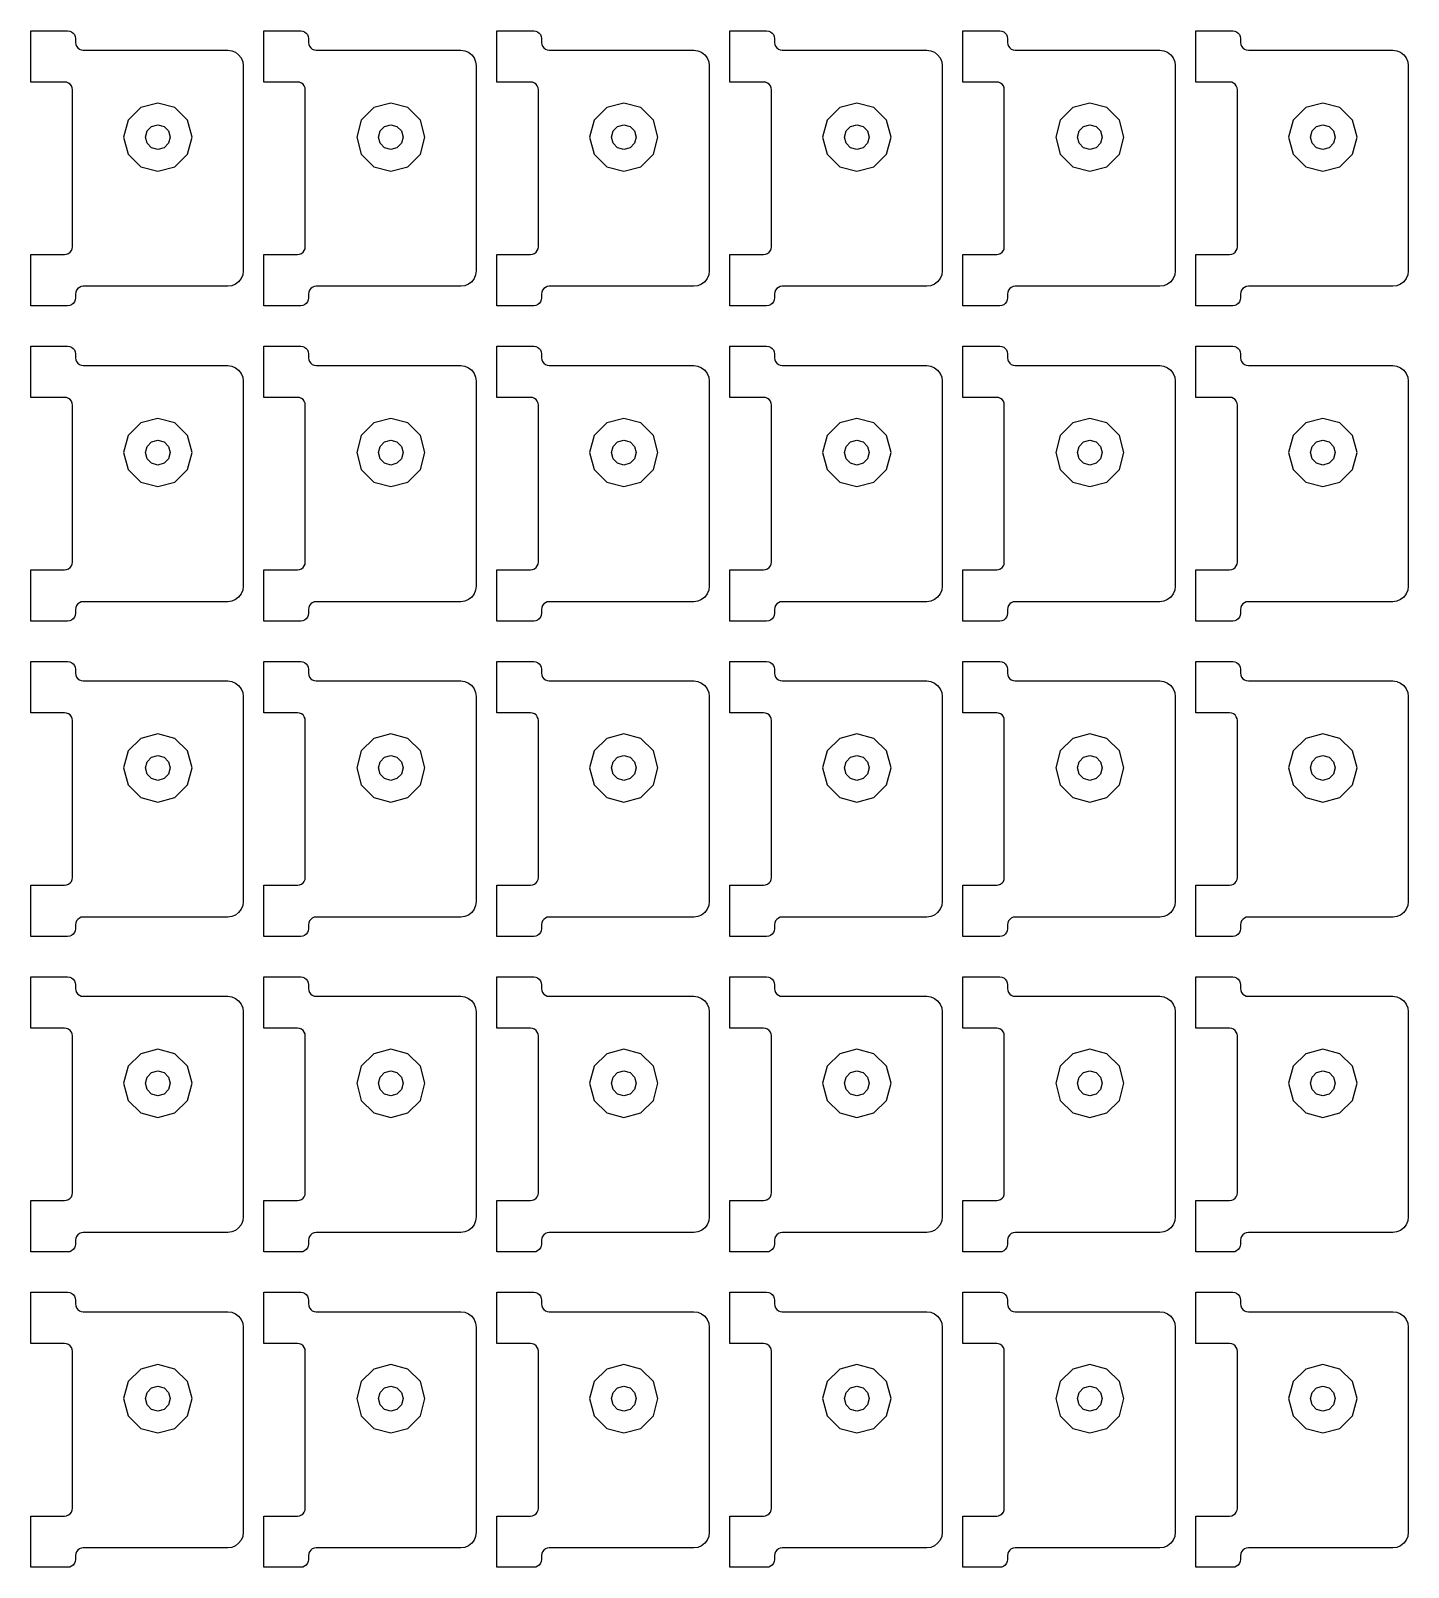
# Model space of a CAD drawing. Extents: x 11 to 212, y 11 to 212.
# Drawn here: x 157 to 167.44, y 73.14 to 84.78 of the extents above; entities that cross this region are included whole.
import ezdxf

# ---------------------------------------------------------------- set-up
doc = ezdxf.new("R2010")
doc.units = 0
doc.layers.add('G', color=7, linetype='continuous')

msp = doc.modelspace()

# ---------------------------------------------------------------- linework, layer by layer
at = {"layer": 'G'}
for points in [[(157.259, 83.082), (157.274, 83.084), (157.288, 83.09), (157.3, 83.1), (157.31, 83.112), (157.316, 83.126), (157.318, 83.141), (157.318, 84.329), (157.316, 84.345), (157.31, 84.359), (157.3, 84.371), (157.288, 84.38), (157.274, 84.386), (157.259, 84.388), (157.002, 84.388), (157.002, 84.776), (157.282, 84.776), (157.298, 84.774), (157.312, 84.769), (157.324, 84.759), (157.333, 84.747), (157.339, 84.733), (157.341, 84.718), (157.341, 84.688), (157.343, 84.673), (157.349, 84.659), (157.358, 84.647), (157.371, 84.637), (157.385, 84.631), (157.4, 84.629), (158.494, 84.629), (158.525, 84.625), (158.553, 84.614), (158.577, 84.595), (158.596, 84.571), (158.608, 84.542), (158.612, 84.512), (158.612, 82.959), (158.608, 82.928), (158.596, 82.9), (158.577, 82.876), (158.553, 82.857), (158.525, 82.845), (158.494, 82.841), (157.4, 82.841), (157.385, 82.839), (157.371, 82.833), (157.358, 82.824), (157.349, 82.812), (157.343, 82.798), (157.341, 82.782), (157.341, 82.753), (157.339, 82.738), (157.333, 82.724), (157.324, 82.711), (157.312, 82.702), (157.298, 82.696), (157.282, 82.694), (157.002, 82.694), (157.002, 83.082)], [(159.024, 83.082), (159.039, 83.084), (159.053, 83.09), (159.065, 83.1), (159.074, 83.112), (159.08, 83.126), (159.082, 83.141), (159.082, 84.329), (159.08, 84.345), (159.074, 84.359), (159.065, 84.371), (159.053, 84.38), (159.039, 84.386), (159.024, 84.388), (158.767, 84.388), (158.767, 84.776), (159.047, 84.776), (159.062, 84.774), (159.076, 84.769), (159.089, 84.759), (159.098, 84.747), (159.104, 84.733), (159.106, 84.718), (159.106, 84.688), (159.108, 84.673), (159.114, 84.659), (159.123, 84.647), (159.135, 84.637), (159.149, 84.631), (159.165, 84.629), (160.259, 84.629), (160.289, 84.625), (160.318, 84.614), (160.342, 84.595), (160.361, 84.571), (160.372, 84.542), (160.376, 84.512), (160.376, 82.959), (160.372, 82.928), (160.361, 82.9), (160.342, 82.876), (160.318, 82.857), (160.289, 82.845), (160.259, 82.841), (159.165, 82.841), (159.149, 82.839), (159.135, 82.833), (159.123, 82.824), (159.114, 82.812), (159.108, 82.798), (159.106, 82.782), (159.106, 82.753), (159.104, 82.738), (159.098, 82.724), (159.089, 82.711), (159.076, 82.702), (159.062, 82.696), (159.047, 82.694), (158.767, 82.694), (158.767, 83.082)], [(160.788, 83.082), (160.803, 83.084), (160.818, 83.09), (160.83, 83.1), (160.839, 83.112), (160.845, 83.126), (160.847, 83.141), (160.847, 84.329), (160.845, 84.345), (160.839, 84.359), (160.83, 84.371), (160.818, 84.38), (160.803, 84.386), (160.788, 84.388), (160.532, 84.388), (160.532, 84.776), (160.812, 84.776), (160.827, 84.774), (160.841, 84.769), (160.853, 84.759), (160.863, 84.747), (160.869, 84.733), (160.871, 84.718), (160.871, 84.688), (160.873, 84.673), (160.878, 84.659), (160.888, 84.647), (160.9, 84.637), (160.914, 84.631), (160.929, 84.629), (162.024, 84.629), (162.054, 84.625), (162.082, 84.614), (162.107, 84.595), (162.125, 84.571), (162.137, 84.542), (162.141, 84.512), (162.141, 82.959), (162.137, 82.928), (162.125, 82.9), (162.107, 82.876), (162.082, 82.857), (162.054, 82.845), (162.024, 82.841), (160.929, 82.841), (160.914, 82.839), (160.9, 82.833), (160.888, 82.824), (160.878, 82.812), (160.873, 82.798), (160.871, 82.782), (160.871, 82.753), (160.869, 82.738), (160.863, 82.724), (160.853, 82.711), (160.841, 82.702), (160.827, 82.696), (160.812, 82.694), (160.532, 82.694), (160.532, 83.082)], [(162.553, 83.082), (162.568, 83.084), (162.582, 83.09), (162.595, 83.1), (162.604, 83.112), (162.61, 83.126), (162.612, 83.141), (162.612, 84.329), (162.61, 84.345), (162.604, 84.359), (162.595, 84.371), (162.582, 84.38), (162.568, 84.386), (162.553, 84.388), (162.296, 84.388), (162.296, 84.776), (162.576, 84.776), (162.592, 84.774), (162.606, 84.769), (162.618, 84.759), (162.627, 84.747), (162.633, 84.733), (162.635, 84.718), (162.635, 84.688), (162.637, 84.673), (162.643, 84.659), (162.653, 84.647), (162.665, 84.637), (162.679, 84.631), (162.694, 84.629), (163.788, 84.629), (163.819, 84.625), (163.847, 84.614), (163.871, 84.595), (163.89, 84.571), (163.902, 84.542), (163.906, 84.512), (163.906, 82.959), (163.902, 82.928), (163.89, 82.9), (163.871, 82.876), (163.847, 82.857), (163.819, 82.845), (163.788, 82.841), (162.694, 82.841), (162.679, 82.839), (162.665, 82.833), (162.653, 82.824), (162.643, 82.812), (162.637, 82.798), (162.635, 82.782), (162.635, 82.753), (162.633, 82.738), (162.627, 82.724), (162.618, 82.711), (162.606, 82.702), (162.592, 82.696), (162.576, 82.694), (162.296, 82.694), (162.296, 83.082)], [(164.318, 83.082), (164.333, 83.084), (164.347, 83.09), (164.359, 83.1), (164.369, 83.112), (164.374, 83.126), (164.376, 83.141), (164.376, 84.329), (164.374, 84.345), (164.369, 84.359), (164.359, 84.371), (164.347, 84.38), (164.333, 84.386), (164.318, 84.388), (164.061, 84.388), (164.061, 84.776), (164.341, 84.776), (164.356, 84.774), (164.371, 84.769), (164.383, 84.759), (164.392, 84.747), (164.398, 84.733), (164.4, 84.718), (164.4, 84.688), (164.402, 84.673), (164.408, 84.659), (164.417, 84.647), (164.429, 84.637), (164.444, 84.631), (164.459, 84.629), (165.553, 84.629), (165.583, 84.625), (165.612, 84.614), (165.636, 84.595), (165.655, 84.571), (165.667, 84.542), (165.671, 84.512), (165.671, 82.959), (165.667, 82.928), (165.655, 82.9), (165.636, 82.876), (165.612, 82.857), (165.583, 82.845), (165.553, 82.841), (164.459, 82.841), (164.444, 82.839), (164.429, 82.833), (164.417, 82.824), (164.408, 82.812), (164.402, 82.798), (164.4, 82.782), (164.4, 82.753), (164.398, 82.738), (164.392, 82.724), (164.383, 82.711), (164.371, 82.702), (164.356, 82.696), (164.341, 82.694), (164.061, 82.694), (164.061, 83.082)], [(166.082, 83.082), (166.098, 83.084), (166.112, 83.09), (166.124, 83.1), (166.133, 83.112), (166.139, 83.126), (166.141, 83.141), (166.141, 84.329), (166.139, 84.345), (166.133, 84.359), (166.124, 84.371), (166.112, 84.38), (166.098, 84.386), (166.082, 84.388), (165.826, 84.388), (165.826, 84.776), (166.106, 84.776), (166.121, 84.774), (166.135, 84.769), (166.147, 84.759), (166.157, 84.747), (166.163, 84.733), (166.165, 84.718), (166.165, 84.688), (166.167, 84.673), (166.173, 84.659), (166.182, 84.647), (166.194, 84.637), (166.208, 84.631), (166.224, 84.629), (167.318, 84.629), (167.348, 84.625), (167.376, 84.614), (167.401, 84.595), (167.42, 84.571), (167.431, 84.542), (167.435, 84.512), (167.435, 82.959), (167.431, 82.928), (167.42, 82.9), (167.401, 82.876), (167.376, 82.857), (167.348, 82.845), (167.318, 82.841), (166.224, 82.841), (166.208, 82.839), (166.194, 82.833), (166.182, 82.824), (166.173, 82.812), (166.167, 82.798), (166.165, 82.782), (166.165, 82.753), (166.163, 82.738), (166.157, 82.724), (166.147, 82.711), (166.135, 82.702), (166.121, 82.696), (166.106, 82.694), (165.826, 82.694), (165.826, 83.082)], [(158.189, 83.841), (158.224, 83.971), (158.189, 84.1), (158.094, 84.195), (157.965, 84.229), (157.835, 84.195), (157.741, 84.1), (157.706, 83.971), (157.741, 83.841), (157.835, 83.746), (157.965, 83.712), (158.094, 83.746)], [(159.954, 83.841), (159.988, 83.971), (159.954, 84.1), (159.859, 84.195), (159.729, 84.229), (159.6, 84.195), (159.505, 84.1), (159.471, 83.971), (159.505, 83.841), (159.6, 83.746), (159.729, 83.712), (159.859, 83.746)], [(161.718, 83.841), (161.753, 83.971), (161.718, 84.1), (161.624, 84.195), (161.494, 84.229), (161.365, 84.195), (161.27, 84.1), (161.235, 83.971), (161.27, 83.841), (161.365, 83.746), (161.494, 83.712), (161.624, 83.746)], [(163.483, 83.841), (163.518, 83.971), (163.483, 84.1), (163.388, 84.195), (163.259, 84.229), (163.129, 84.195), (163.035, 84.1), (163, 83.971), (163.035, 83.841), (163.129, 83.746), (163.259, 83.712), (163.388, 83.746)], [(165.248, 83.841), (165.282, 83.971), (165.248, 84.1), (165.153, 84.195), (165.024, 84.229), (164.894, 84.195), (164.799, 84.1), (164.765, 83.971), (164.799, 83.841), (164.894, 83.746), (165.024, 83.712), (165.153, 83.746)], [(167.012, 83.841), (167.047, 83.971), (167.012, 84.1), (166.918, 84.195), (166.788, 84.229), (166.659, 84.195), (166.564, 84.1), (166.529, 83.971), (166.564, 83.841), (166.659, 83.746), (166.788, 83.712), (166.918, 83.746)], [(158.059, 83.971), (158.046, 83.924), (158.012, 83.889), (157.965, 83.876), (157.918, 83.889), (157.883, 83.924), (157.871, 83.971), (157.883, 84.018), (157.918, 84.052), (157.965, 84.065), (158.012, 84.052), (158.046, 84.018)], [(159.824, 83.971), (159.811, 83.924), (159.776, 83.889), (159.729, 83.876), (159.682, 83.889), (159.648, 83.924), (159.635, 83.971), (159.648, 84.018), (159.682, 84.052), (159.729, 84.065), (159.776, 84.052), (159.811, 84.018)], [(161.588, 83.971), (161.576, 83.924), (161.541, 83.889), (161.494, 83.876), (161.447, 83.889), (161.413, 83.924), (161.4, 83.971), (161.413, 84.018), (161.447, 84.052), (161.494, 84.065), (161.541, 84.052), (161.576, 84.018)], [(163.353, 83.971), (163.34, 83.924), (163.306, 83.889), (163.259, 83.876), (163.212, 83.889), (163.177, 83.924), (163.165, 83.971), (163.177, 84.018), (163.212, 84.052), (163.259, 84.065), (163.306, 84.052), (163.34, 84.018)], [(165.118, 83.971), (165.105, 83.924), (165.071, 83.889), (165.024, 83.876), (164.976, 83.889), (164.942, 83.924), (164.929, 83.971), (164.942, 84.018), (164.976, 84.052), (165.024, 84.065), (165.071, 84.052), (165.105, 84.018)], [(166.882, 83.971), (166.87, 83.924), (166.835, 83.889), (166.788, 83.876), (166.741, 83.889), (166.707, 83.924), (166.694, 83.971), (166.707, 84.018), (166.741, 84.052), (166.788, 84.065), (166.835, 84.052), (166.87, 84.018)], [(157.259, 80.694), (157.274, 80.696), (157.288, 80.702), (157.3, 80.711), (157.31, 80.724), (157.316, 80.738), (157.318, 80.753), (157.318, 81.941), (157.316, 81.956), (157.31, 81.971), (157.3, 81.983), (157.288, 81.992), (157.274, 81.998), (157.259, 82), (157.002, 82), (157.002, 82.388), (157.282, 82.388), (157.298, 82.386), (157.312, 82.38), (157.324, 82.371), (157.333, 82.359), (157.339, 82.345), (157.341, 82.329), (157.341, 82.3), (157.343, 82.285), (157.349, 82.271), (157.358, 82.258), (157.371, 82.249), (157.385, 82.243), (157.4, 82.241), (158.494, 82.241), (158.525, 82.237), (158.553, 82.225), (158.577, 82.207), (158.596, 82.182), (158.608, 82.154), (158.612, 82.124), (158.612, 80.571), (158.608, 80.54), (158.596, 80.512), (158.577, 80.487), (158.553, 80.469), (158.525, 80.457), (158.494, 80.453), (157.4, 80.453), (157.385, 80.451), (157.371, 80.445), (157.358, 80.436), (157.349, 80.424), (157.343, 80.409), (157.341, 80.394), (157.341, 80.365), (157.339, 80.349), (157.333, 80.335), (157.324, 80.323), (157.312, 80.314), (157.298, 80.308), (157.282, 80.306), (157.002, 80.306), (157.002, 80.694)], [(159.024, 80.694), (159.039, 80.696), (159.053, 80.702), (159.065, 80.711), (159.074, 80.724), (159.08, 80.738), (159.082, 80.753), (159.082, 81.941), (159.08, 81.956), (159.074, 81.971), (159.065, 81.983), (159.053, 81.992), (159.039, 81.998), (159.024, 82), (158.767, 82), (158.767, 82.388), (159.047, 82.388), (159.062, 82.386), (159.076, 82.38), (159.089, 82.371), (159.098, 82.359), (159.104, 82.345), (159.106, 82.329), (159.106, 82.3), (159.108, 82.285), (159.114, 82.271), (159.123, 82.258), (159.135, 82.249), (159.149, 82.243), (159.165, 82.241), (160.259, 82.241), (160.289, 82.237), (160.318, 82.225), (160.342, 82.207), (160.361, 82.182), (160.372, 82.154), (160.376, 82.124), (160.376, 80.571), (160.372, 80.54), (160.361, 80.512), (160.342, 80.487), (160.318, 80.469), (160.289, 80.457), (160.259, 80.453), (159.165, 80.453), (159.149, 80.451), (159.135, 80.445), (159.123, 80.436), (159.114, 80.424), (159.108, 80.409), (159.106, 80.394), (159.106, 80.365), (159.104, 80.349), (159.098, 80.335), (159.089, 80.323), (159.076, 80.314), (159.062, 80.308), (159.047, 80.306), (158.767, 80.306), (158.767, 80.694)], [(160.788, 80.694), (160.803, 80.696), (160.818, 80.702), (160.83, 80.711), (160.839, 80.724), (160.845, 80.738), (160.847, 80.753), (160.847, 81.941), (160.845, 81.956), (160.839, 81.971), (160.83, 81.983), (160.818, 81.992), (160.803, 81.998), (160.788, 82), (160.532, 82), (160.532, 82.388), (160.812, 82.388), (160.827, 82.386), (160.841, 82.38), (160.853, 82.371), (160.863, 82.359), (160.869, 82.345), (160.871, 82.329), (160.871, 82.3), (160.873, 82.285), (160.878, 82.271), (160.888, 82.258), (160.9, 82.249), (160.914, 82.243), (160.929, 82.241), (162.024, 82.241), (162.054, 82.237), (162.082, 82.225), (162.107, 82.207), (162.125, 82.182), (162.137, 82.154), (162.141, 82.124), (162.141, 80.571), (162.137, 80.54), (162.125, 80.512), (162.107, 80.487), (162.082, 80.469), (162.054, 80.457), (162.024, 80.453), (160.929, 80.453), (160.914, 80.451), (160.9, 80.445), (160.888, 80.436), (160.878, 80.424), (160.873, 80.409), (160.871, 80.394), (160.871, 80.365), (160.869, 80.349), (160.863, 80.335), (160.853, 80.323), (160.841, 80.314), (160.827, 80.308), (160.812, 80.306), (160.532, 80.306), (160.532, 80.694)], [(162.553, 80.694), (162.568, 80.696), (162.582, 80.702), (162.595, 80.711), (162.604, 80.724), (162.61, 80.738), (162.612, 80.753), (162.612, 81.941), (162.61, 81.956), (162.604, 81.971), (162.595, 81.983), (162.582, 81.992), (162.568, 81.998), (162.553, 82), (162.296, 82), (162.296, 82.388), (162.576, 82.388), (162.592, 82.386), (162.606, 82.38), (162.618, 82.371), (162.627, 82.359), (162.633, 82.345), (162.635, 82.329), (162.635, 82.3), (162.637, 82.285), (162.643, 82.271), (162.653, 82.258), (162.665, 82.249), (162.679, 82.243), (162.694, 82.241), (163.788, 82.241), (163.819, 82.237), (163.847, 82.225), (163.871, 82.207), (163.89, 82.182), (163.902, 82.154), (163.906, 82.124), (163.906, 80.571), (163.902, 80.54), (163.89, 80.512), (163.871, 80.487), (163.847, 80.469), (163.819, 80.457), (163.788, 80.453), (162.694, 80.453), (162.679, 80.451), (162.665, 80.445), (162.653, 80.436), (162.643, 80.424), (162.637, 80.409), (162.635, 80.394), (162.635, 80.365), (162.633, 80.349), (162.627, 80.335), (162.618, 80.323), (162.606, 80.314), (162.592, 80.308), (162.576, 80.306), (162.296, 80.306), (162.296, 80.694)], [(164.318, 80.694), (164.333, 80.696), (164.347, 80.702), (164.359, 80.711), (164.369, 80.724), (164.374, 80.738), (164.376, 80.753), (164.376, 81.941), (164.374, 81.956), (164.369, 81.971), (164.359, 81.983), (164.347, 81.992), (164.333, 81.998), (164.318, 82), (164.061, 82), (164.061, 82.388), (164.341, 82.388), (164.356, 82.386), (164.371, 82.38), (164.383, 82.371), (164.392, 82.359), (164.398, 82.345), (164.4, 82.329), (164.4, 82.3), (164.402, 82.285), (164.408, 82.271), (164.417, 82.258), (164.429, 82.249), (164.444, 82.243), (164.459, 82.241), (165.553, 82.241), (165.583, 82.237), (165.612, 82.225), (165.636, 82.207), (165.655, 82.182), (165.667, 82.154), (165.671, 82.124), (165.671, 80.571), (165.667, 80.54), (165.655, 80.512), (165.636, 80.487), (165.612, 80.469), (165.583, 80.457), (165.553, 80.453), (164.459, 80.453), (164.444, 80.451), (164.429, 80.445), (164.417, 80.436), (164.408, 80.424), (164.402, 80.409), (164.4, 80.394), (164.4, 80.365), (164.398, 80.349), (164.392, 80.335), (164.383, 80.323), (164.371, 80.314), (164.356, 80.308), (164.341, 80.306), (164.061, 80.306), (164.061, 80.694)], [(166.082, 80.694), (166.098, 80.696), (166.112, 80.702), (166.124, 80.711), (166.133, 80.724), (166.139, 80.738), (166.141, 80.753), (166.141, 81.941), (166.139, 81.956), (166.133, 81.971), (166.124, 81.983), (166.112, 81.992), (166.098, 81.998), (166.082, 82), (165.826, 82), (165.826, 82.388), (166.106, 82.388), (166.121, 82.386), (166.135, 82.38), (166.147, 82.371), (166.157, 82.359), (166.163, 82.345), (166.165, 82.329), (166.165, 82.3), (166.167, 82.285), (166.173, 82.271), (166.182, 82.258), (166.194, 82.249), (166.208, 82.243), (166.224, 82.241), (167.318, 82.241), (167.348, 82.237), (167.376, 82.225), (167.401, 82.207), (167.42, 82.182), (167.431, 82.154), (167.435, 82.124), (167.435, 80.571), (167.431, 80.54), (167.42, 80.512), (167.401, 80.487), (167.376, 80.469), (167.348, 80.457), (167.318, 80.453), (166.224, 80.453), (166.208, 80.451), (166.194, 80.445), (166.182, 80.436), (166.173, 80.424), (166.167, 80.409), (166.165, 80.394), (166.165, 80.365), (166.163, 80.349), (166.157, 80.335), (166.147, 80.323), (166.135, 80.314), (166.121, 80.308), (166.106, 80.306), (165.826, 80.306), (165.826, 80.694)], [(158.189, 81.453), (158.224, 81.582), (158.189, 81.712), (158.094, 81.807), (157.965, 81.841), (157.835, 81.807), (157.741, 81.712), (157.706, 81.582), (157.741, 81.453), (157.835, 81.358), (157.965, 81.324), (158.094, 81.358)], [(159.954, 81.453), (159.988, 81.582), (159.954, 81.712), (159.859, 81.807), (159.729, 81.841), (159.6, 81.807), (159.505, 81.712), (159.471, 81.582), (159.505, 81.453), (159.6, 81.358), (159.729, 81.324), (159.859, 81.358)], [(161.718, 81.453), (161.753, 81.582), (161.718, 81.712), (161.624, 81.807), (161.494, 81.841), (161.365, 81.807), (161.27, 81.712), (161.235, 81.582), (161.27, 81.453), (161.365, 81.358), (161.494, 81.324), (161.624, 81.358)], [(163.483, 81.453), (163.518, 81.582), (163.483, 81.712), (163.388, 81.807), (163.259, 81.841), (163.129, 81.807), (163.035, 81.712), (163, 81.582), (163.035, 81.453), (163.129, 81.358), (163.259, 81.324), (163.388, 81.358)], [(165.248, 81.453), (165.282, 81.582), (165.248, 81.712), (165.153, 81.807), (165.024, 81.841), (164.894, 81.807), (164.799, 81.712), (164.765, 81.582), (164.799, 81.453), (164.894, 81.358), (165.024, 81.324), (165.153, 81.358)], [(167.012, 81.453), (167.047, 81.582), (167.012, 81.712), (166.918, 81.807), (166.788, 81.841), (166.659, 81.807), (166.564, 81.712), (166.529, 81.582), (166.564, 81.453), (166.659, 81.358), (166.788, 81.324), (166.918, 81.358)], [(158.059, 81.582), (158.046, 81.535), (158.012, 81.501), (157.965, 81.488), (157.918, 81.501), (157.883, 81.535), (157.871, 81.582), (157.883, 81.629), (157.918, 81.664), (157.965, 81.676), (158.012, 81.664), (158.046, 81.629)], [(159.824, 81.582), (159.811, 81.535), (159.776, 81.501), (159.729, 81.488), (159.682, 81.501), (159.648, 81.535), (159.635, 81.582), (159.648, 81.629), (159.682, 81.664), (159.729, 81.676), (159.776, 81.664), (159.811, 81.629)], [(161.588, 81.582), (161.576, 81.535), (161.541, 81.501), (161.494, 81.488), (161.447, 81.501), (161.413, 81.535), (161.4, 81.582), (161.413, 81.629), (161.447, 81.664), (161.494, 81.676), (161.541, 81.664), (161.576, 81.629)], [(163.353, 81.582), (163.34, 81.535), (163.306, 81.501), (163.259, 81.488), (163.212, 81.501), (163.177, 81.535), (163.165, 81.582), (163.177, 81.629), (163.212, 81.664), (163.259, 81.676), (163.306, 81.664), (163.34, 81.629)], [(165.118, 81.582), (165.105, 81.535), (165.071, 81.501), (165.024, 81.488), (164.976, 81.501), (164.942, 81.535), (164.929, 81.582), (164.942, 81.629), (164.976, 81.664), (165.024, 81.676), (165.071, 81.664), (165.105, 81.629)], [(166.882, 81.582), (166.87, 81.535), (166.835, 81.501), (166.788, 81.488), (166.741, 81.501), (166.707, 81.535), (166.694, 81.582), (166.707, 81.629), (166.741, 81.664), (166.788, 81.676), (166.835, 81.664), (166.87, 81.629)], [(157.259, 78.306), (157.274, 78.308), (157.288, 78.314), (157.3, 78.323), (157.31, 78.335), (157.316, 78.349), (157.318, 78.365), (157.318, 79.553), (157.316, 79.568), (157.31, 79.582), (157.3, 79.595), (157.288, 79.604), (157.274, 79.61), (157.259, 79.612), (157.002, 79.612), (157.002, 80), (157.282, 80), (157.298, 79.998), (157.312, 79.992), (157.324, 79.983), (157.333, 79.971), (157.339, 79.956), (157.341, 79.941), (157.341, 79.912), (157.343, 79.897), (157.349, 79.882), (157.358, 79.87), (157.371, 79.861), (157.385, 79.855), (157.4, 79.853), (158.494, 79.853), (158.525, 79.849), (158.553, 79.837), (158.577, 79.818), (158.596, 79.794), (158.608, 79.766), (158.612, 79.735), (158.612, 78.182), (158.608, 78.152), (158.596, 78.124), (158.577, 78.099), (158.553, 78.08), (158.525, 78.069), (158.494, 78.065), (157.4, 78.065), (157.385, 78.063), (157.371, 78.057), (157.358, 78.047), (157.349, 78.035), (157.343, 78.021), (157.341, 78.006), (157.341, 77.976), (157.339, 77.961), (157.333, 77.947), (157.324, 77.935), (157.312, 77.926), (157.298, 77.92), (157.282, 77.918), (157.002, 77.918), (157.002, 78.306)], [(159.024, 78.306), (159.039, 78.308), (159.053, 78.314), (159.065, 78.323), (159.074, 78.335), (159.08, 78.349), (159.082, 78.365), (159.082, 79.553), (159.08, 79.568), (159.074, 79.582), (159.065, 79.595), (159.053, 79.604), (159.039, 79.61), (159.024, 79.612), (158.767, 79.612), (158.767, 80), (159.047, 80), (159.062, 79.998), (159.076, 79.992), (159.089, 79.983), (159.098, 79.971), (159.104, 79.956), (159.106, 79.941), (159.106, 79.912), (159.108, 79.897), (159.114, 79.882), (159.123, 79.87), (159.135, 79.861), (159.149, 79.855), (159.165, 79.853), (160.259, 79.853), (160.289, 79.849), (160.318, 79.837), (160.342, 79.818), (160.361, 79.794), (160.372, 79.766), (160.376, 79.735), (160.376, 78.182), (160.372, 78.152), (160.361, 78.124), (160.342, 78.099), (160.318, 78.08), (160.289, 78.069), (160.259, 78.065), (159.165, 78.065), (159.149, 78.063), (159.135, 78.057), (159.123, 78.047), (159.114, 78.035), (159.108, 78.021), (159.106, 78.006), (159.106, 77.976), (159.104, 77.961), (159.098, 77.947), (159.089, 77.935), (159.076, 77.926), (159.062, 77.92), (159.047, 77.918), (158.767, 77.918), (158.767, 78.306)], [(160.788, 78.306), (160.803, 78.308), (160.818, 78.314), (160.83, 78.323), (160.839, 78.335), (160.845, 78.349), (160.847, 78.365), (160.847, 79.553), (160.845, 79.568), (160.839, 79.582), (160.83, 79.595), (160.818, 79.604), (160.803, 79.61), (160.788, 79.612), (160.532, 79.612), (160.532, 80), (160.812, 80), (160.827, 79.998), (160.841, 79.992), (160.853, 79.983), (160.863, 79.971), (160.869, 79.956), (160.871, 79.941), (160.871, 79.912), (160.873, 79.897), (160.878, 79.882), (160.888, 79.87), (160.9, 79.861), (160.914, 79.855), (160.929, 79.853), (162.024, 79.853), (162.054, 79.849), (162.082, 79.837), (162.107, 79.818), (162.125, 79.794), (162.137, 79.766), (162.141, 79.735), (162.141, 78.182), (162.137, 78.152), (162.125, 78.124), (162.107, 78.099), (162.082, 78.08), (162.054, 78.069), (162.024, 78.065), (160.929, 78.065), (160.914, 78.063), (160.9, 78.057), (160.888, 78.047), (160.878, 78.035), (160.873, 78.021), (160.871, 78.006), (160.871, 77.976), (160.869, 77.961), (160.863, 77.947), (160.853, 77.935), (160.841, 77.926), (160.827, 77.92), (160.812, 77.918), (160.532, 77.918), (160.532, 78.306)], [(162.553, 78.306), (162.568, 78.308), (162.582, 78.314), (162.595, 78.323), (162.604, 78.335), (162.61, 78.349), (162.612, 78.365), (162.612, 79.553), (162.61, 79.568), (162.604, 79.582), (162.595, 79.595), (162.582, 79.604), (162.568, 79.61), (162.553, 79.612), (162.296, 79.612), (162.296, 80), (162.576, 80), (162.592, 79.998), (162.606, 79.992), (162.618, 79.983), (162.627, 79.971), (162.633, 79.956), (162.635, 79.941), (162.635, 79.912), (162.637, 79.897), (162.643, 79.882), (162.653, 79.87), (162.665, 79.861), (162.679, 79.855), (162.694, 79.853), (163.788, 79.853), (163.819, 79.849), (163.847, 79.837), (163.871, 79.818), (163.89, 79.794), (163.902, 79.766), (163.906, 79.735), (163.906, 78.182), (163.902, 78.152), (163.89, 78.124), (163.871, 78.099), (163.847, 78.08), (163.819, 78.069), (163.788, 78.065), (162.694, 78.065), (162.679, 78.063), (162.665, 78.057), (162.653, 78.047), (162.643, 78.035), (162.637, 78.021), (162.635, 78.006), (162.635, 77.976), (162.633, 77.961), (162.627, 77.947), (162.618, 77.935), (162.606, 77.926), (162.592, 77.92), (162.576, 77.918), (162.296, 77.918), (162.296, 78.306)], [(164.318, 78.306), (164.333, 78.308), (164.347, 78.314), (164.359, 78.323), (164.369, 78.335), (164.374, 78.349), (164.376, 78.365), (164.376, 79.553), (164.374, 79.568), (164.369, 79.582), (164.359, 79.595), (164.347, 79.604), (164.333, 79.61), (164.318, 79.612), (164.061, 79.612), (164.061, 80), (164.341, 80), (164.356, 79.998), (164.371, 79.992), (164.383, 79.983), (164.392, 79.971), (164.398, 79.956), (164.4, 79.941), (164.4, 79.912), (164.402, 79.897), (164.408, 79.882), (164.417, 79.87), (164.429, 79.861), (164.444, 79.855), (164.459, 79.853), (165.553, 79.853), (165.583, 79.849), (165.612, 79.837), (165.636, 79.818), (165.655, 79.794), (165.667, 79.766), (165.671, 79.735), (165.671, 78.182), (165.667, 78.152), (165.655, 78.124), (165.636, 78.099), (165.612, 78.08), (165.583, 78.069), (165.553, 78.065), (164.459, 78.065), (164.444, 78.063), (164.429, 78.057), (164.417, 78.047), (164.408, 78.035), (164.402, 78.021), (164.4, 78.006), (164.4, 77.976), (164.398, 77.961), (164.392, 77.947), (164.383, 77.935), (164.371, 77.926), (164.356, 77.92), (164.341, 77.918), (164.061, 77.918), (164.061, 78.306)], [(166.082, 78.306), (166.098, 78.308), (166.112, 78.314), (166.124, 78.323), (166.133, 78.335), (166.139, 78.349), (166.141, 78.365), (166.141, 79.553), (166.139, 79.568), (166.133, 79.582), (166.124, 79.595), (166.112, 79.604), (166.098, 79.61), (166.082, 79.612), (165.826, 79.612), (165.826, 80), (166.106, 80), (166.121, 79.998), (166.135, 79.992), (166.147, 79.983), (166.157, 79.971), (166.163, 79.956), (166.165, 79.941), (166.165, 79.912), (166.167, 79.897), (166.173, 79.882), (166.182, 79.87), (166.194, 79.861), (166.208, 79.855), (166.224, 79.853), (167.318, 79.853), (167.348, 79.849), (167.376, 79.837), (167.401, 79.818), (167.42, 79.794), (167.431, 79.766), (167.435, 79.735), (167.435, 78.182), (167.431, 78.152), (167.42, 78.124), (167.401, 78.099), (167.376, 78.08), (167.348, 78.069), (167.318, 78.065), (166.224, 78.065), (166.208, 78.063), (166.194, 78.057), (166.182, 78.047), (166.173, 78.035), (166.167, 78.021), (166.165, 78.006), (166.165, 77.976), (166.163, 77.961), (166.157, 77.947), (166.147, 77.935), (166.135, 77.926), (166.121, 77.92), (166.106, 77.918), (165.826, 77.918), (165.826, 78.306)], [(158.189, 79.065), (158.224, 79.194), (158.189, 79.324), (158.094, 79.418), (157.965, 79.453), (157.835, 79.418), (157.741, 79.324), (157.706, 79.194), (157.741, 79.065), (157.835, 78.97), (157.965, 78.935), (158.094, 78.97)], [(159.954, 79.065), (159.988, 79.194), (159.954, 79.324), (159.859, 79.418), (159.729, 79.453), (159.6, 79.418), (159.505, 79.324), (159.471, 79.194), (159.505, 79.065), (159.6, 78.97), (159.729, 78.935), (159.859, 78.97)], [(161.718, 79.065), (161.753, 79.194), (161.718, 79.324), (161.624, 79.418), (161.494, 79.453), (161.365, 79.418), (161.27, 79.324), (161.235, 79.194), (161.27, 79.065), (161.365, 78.97), (161.494, 78.935), (161.624, 78.97)], [(163.483, 79.065), (163.518, 79.194), (163.483, 79.324), (163.388, 79.418), (163.259, 79.453), (163.129, 79.418), (163.035, 79.324), (163, 79.194), (163.035, 79.065), (163.129, 78.97), (163.259, 78.935), (163.388, 78.97)], [(165.248, 79.065), (165.282, 79.194), (165.248, 79.324), (165.153, 79.418), (165.024, 79.453), (164.894, 79.418), (164.799, 79.324), (164.765, 79.194), (164.799, 79.065), (164.894, 78.97), (165.024, 78.935), (165.153, 78.97)], [(167.012, 79.065), (167.047, 79.194), (167.012, 79.324), (166.918, 79.418), (166.788, 79.453), (166.659, 79.418), (166.564, 79.324), (166.529, 79.194), (166.564, 79.065), (166.659, 78.97), (166.788, 78.935), (166.918, 78.97)], [(158.059, 79.194), (158.046, 79.147), (158.012, 79.113), (157.965, 79.1), (157.918, 79.113), (157.883, 79.147), (157.871, 79.194), (157.883, 79.241), (157.918, 79.276), (157.965, 79.288), (158.012, 79.276), (158.046, 79.241)], [(159.824, 79.194), (159.811, 79.147), (159.776, 79.113), (159.729, 79.1), (159.682, 79.113), (159.648, 79.147), (159.635, 79.194), (159.648, 79.241), (159.682, 79.276), (159.729, 79.288), (159.776, 79.276), (159.811, 79.241)], [(161.588, 79.194), (161.576, 79.147), (161.541, 79.113), (161.494, 79.1), (161.447, 79.113), (161.413, 79.147), (161.4, 79.194), (161.413, 79.241), (161.447, 79.276), (161.494, 79.288), (161.541, 79.276), (161.576, 79.241)], [(163.353, 79.194), (163.34, 79.147), (163.306, 79.113), (163.259, 79.1), (163.212, 79.113), (163.177, 79.147), (163.165, 79.194), (163.177, 79.241), (163.212, 79.276), (163.259, 79.288), (163.306, 79.276), (163.34, 79.241)], [(165.118, 79.194), (165.105, 79.147), (165.071, 79.113), (165.024, 79.1), (164.976, 79.113), (164.942, 79.147), (164.929, 79.194), (164.942, 79.241), (164.976, 79.276), (165.024, 79.288), (165.071, 79.276), (165.105, 79.241)], [(166.882, 79.194), (166.87, 79.147), (166.835, 79.113), (166.788, 79.1), (166.741, 79.113), (166.707, 79.147), (166.694, 79.194), (166.707, 79.241), (166.741, 79.276), (166.788, 79.288), (166.835, 79.276), (166.87, 79.241)], [(157.259, 75.918), (157.274, 75.92), (157.288, 75.926), (157.3, 75.935), (157.31, 75.947), (157.316, 75.961), (157.318, 75.976), (157.318, 77.165), (157.316, 77.18), (157.31, 77.194), (157.3, 77.206), (157.288, 77.216), (157.274, 77.222), (157.259, 77.224), (157.002, 77.224), (157.002, 77.612), (157.282, 77.612), (157.298, 77.61), (157.312, 77.604), (157.324, 77.595), (157.333, 77.582), (157.339, 77.568), (157.341, 77.553), (157.341, 77.524), (157.343, 77.508), (157.349, 77.494), (157.358, 77.482), (157.371, 77.473), (157.385, 77.467), (157.4, 77.465), (158.494, 77.465), (158.525, 77.461), (158.553, 77.449), (158.577, 77.43), (158.596, 77.406), (158.608, 77.378), (158.612, 77.347), (158.612, 75.794), (158.608, 75.764), (158.596, 75.735), (158.577, 75.711), (158.553, 75.692), (158.525, 75.68), (158.494, 75.676), (157.4, 75.676), (157.385, 75.674), (157.371, 75.669), (157.358, 75.659), (157.349, 75.647), (157.343, 75.633), (157.341, 75.618), (157.341, 75.588), (157.339, 75.573), (157.333, 75.559), (157.324, 75.547), (157.312, 75.537), (157.298, 75.531), (157.282, 75.529), (157.002, 75.529), (157.002, 75.918)], [(159.024, 75.918), (159.039, 75.92), (159.053, 75.926), (159.065, 75.935), (159.074, 75.947), (159.08, 75.961), (159.082, 75.976), (159.082, 77.165), (159.08, 77.18), (159.074, 77.194), (159.065, 77.206), (159.053, 77.216), (159.039, 77.222), (159.024, 77.224), (158.767, 77.224), (158.767, 77.612), (159.047, 77.612), (159.062, 77.61), (159.076, 77.604), (159.089, 77.595), (159.098, 77.582), (159.104, 77.568), (159.106, 77.553), (159.106, 77.524), (159.108, 77.508), (159.114, 77.494), (159.123, 77.482), (159.135, 77.473), (159.149, 77.467), (159.165, 77.465), (160.259, 77.465), (160.289, 77.461), (160.318, 77.449), (160.342, 77.43), (160.361, 77.406), (160.372, 77.378), (160.376, 77.347), (160.376, 75.794), (160.372, 75.764), (160.361, 75.735), (160.342, 75.711), (160.318, 75.692), (160.289, 75.68), (160.259, 75.676), (159.165, 75.676), (159.149, 75.674), (159.135, 75.669), (159.123, 75.659), (159.114, 75.647), (159.108, 75.633), (159.106, 75.618), (159.106, 75.588), (159.104, 75.573), (159.098, 75.559), (159.089, 75.547), (159.076, 75.537), (159.062, 75.531), (159.047, 75.529), (158.767, 75.529), (158.767, 75.918)], [(160.788, 75.918), (160.803, 75.92), (160.818, 75.926), (160.83, 75.935), (160.839, 75.947), (160.845, 75.961), (160.847, 75.976), (160.847, 77.165), (160.845, 77.18), (160.839, 77.194), (160.83, 77.206), (160.818, 77.216), (160.803, 77.222), (160.788, 77.224), (160.532, 77.224), (160.532, 77.612), (160.812, 77.612), (160.827, 77.61), (160.841, 77.604), (160.853, 77.595), (160.863, 77.582), (160.869, 77.568), (160.871, 77.553), (160.871, 77.524), (160.873, 77.508), (160.878, 77.494), (160.888, 77.482), (160.9, 77.473), (160.914, 77.467), (160.929, 77.465), (162.024, 77.465), (162.054, 77.461), (162.082, 77.449), (162.107, 77.43), (162.125, 77.406), (162.137, 77.378), (162.141, 77.347), (162.141, 75.794), (162.137, 75.764), (162.125, 75.735), (162.107, 75.711), (162.082, 75.692), (162.054, 75.68), (162.024, 75.676), (160.929, 75.676), (160.914, 75.674), (160.9, 75.669), (160.888, 75.659), (160.878, 75.647), (160.873, 75.633), (160.871, 75.618), (160.871, 75.588), (160.869, 75.573), (160.863, 75.559), (160.853, 75.547), (160.841, 75.537), (160.827, 75.531), (160.812, 75.529), (160.532, 75.529), (160.532, 75.918)], [(162.553, 75.918), (162.568, 75.92), (162.582, 75.926), (162.595, 75.935), (162.604, 75.947), (162.61, 75.961), (162.612, 75.976), (162.612, 77.165), (162.61, 77.18), (162.604, 77.194), (162.595, 77.206), (162.582, 77.216), (162.568, 77.222), (162.553, 77.224), (162.296, 77.224), (162.296, 77.612), (162.576, 77.612), (162.592, 77.61), (162.606, 77.604), (162.618, 77.595), (162.627, 77.582), (162.633, 77.568), (162.635, 77.553), (162.635, 77.524), (162.637, 77.508), (162.643, 77.494), (162.653, 77.482), (162.665, 77.473), (162.679, 77.467), (162.694, 77.465), (163.788, 77.465), (163.819, 77.461), (163.847, 77.449), (163.871, 77.43), (163.89, 77.406), (163.902, 77.378), (163.906, 77.347), (163.906, 75.794), (163.902, 75.764), (163.89, 75.735), (163.871, 75.711), (163.847, 75.692), (163.819, 75.68), (163.788, 75.676), (162.694, 75.676), (162.679, 75.674), (162.665, 75.669), (162.653, 75.659), (162.643, 75.647), (162.637, 75.633), (162.635, 75.618), (162.635, 75.588), (162.633, 75.573), (162.627, 75.559), (162.618, 75.547), (162.606, 75.537), (162.592, 75.531), (162.576, 75.529), (162.296, 75.529), (162.296, 75.918)], [(164.318, 75.918), (164.333, 75.92), (164.347, 75.926), (164.359, 75.935), (164.369, 75.947), (164.374, 75.961), (164.376, 75.976), (164.376, 77.165), (164.374, 77.18), (164.369, 77.194), (164.359, 77.206), (164.347, 77.216), (164.333, 77.222), (164.318, 77.224), (164.061, 77.224), (164.061, 77.612), (164.341, 77.612), (164.356, 77.61), (164.371, 77.604), (164.383, 77.595), (164.392, 77.582), (164.398, 77.568), (164.4, 77.553), (164.4, 77.524), (164.402, 77.508), (164.408, 77.494), (164.417, 77.482), (164.429, 77.473), (164.444, 77.467), (164.459, 77.465), (165.553, 77.465), (165.583, 77.461), (165.612, 77.449), (165.636, 77.43), (165.655, 77.406), (165.667, 77.378), (165.671, 77.347), (165.671, 75.794), (165.667, 75.764), (165.655, 75.735), (165.636, 75.711), (165.612, 75.692), (165.583, 75.68), (165.553, 75.676), (164.459, 75.676), (164.444, 75.674), (164.429, 75.669), (164.417, 75.659), (164.408, 75.647), (164.402, 75.633), (164.4, 75.618), (164.4, 75.588), (164.398, 75.573), (164.392, 75.559), (164.383, 75.547), (164.371, 75.537), (164.356, 75.531), (164.341, 75.529), (164.061, 75.529), (164.061, 75.918)], [(166.082, 75.918), (166.098, 75.92), (166.112, 75.926), (166.124, 75.935), (166.133, 75.947), (166.139, 75.961), (166.141, 75.976), (166.141, 77.165), (166.139, 77.18), (166.133, 77.194), (166.124, 77.206), (166.112, 77.216), (166.098, 77.222), (166.082, 77.224), (165.826, 77.224), (165.826, 77.612), (166.106, 77.612), (166.121, 77.61), (166.135, 77.604), (166.147, 77.595), (166.157, 77.582), (166.163, 77.568), (166.165, 77.553), (166.165, 77.524), (166.167, 77.508), (166.173, 77.494), (166.182, 77.482), (166.194, 77.473), (166.208, 77.467), (166.224, 77.465), (167.318, 77.465), (167.348, 77.461), (167.376, 77.449), (167.401, 77.43), (167.42, 77.406), (167.431, 77.378), (167.435, 77.347), (167.435, 75.794), (167.431, 75.764), (167.42, 75.735), (167.401, 75.711), (167.376, 75.692), (167.348, 75.68), (167.318, 75.676), (166.224, 75.676), (166.208, 75.674), (166.194, 75.669), (166.182, 75.659), (166.173, 75.647), (166.167, 75.633), (166.165, 75.618), (166.165, 75.588), (166.163, 75.573), (166.157, 75.559), (166.147, 75.547), (166.135, 75.537), (166.121, 75.531), (166.106, 75.529), (165.826, 75.529), (165.826, 75.918)], [(158.189, 76.676), (158.224, 76.806), (158.189, 76.935), (158.094, 77.03), (157.965, 77.065), (157.835, 77.03), (157.741, 76.935), (157.706, 76.806), (157.741, 76.676), (157.835, 76.582), (157.965, 76.547), (158.094, 76.582)], [(159.954, 76.676), (159.988, 76.806), (159.954, 76.935), (159.859, 77.03), (159.729, 77.065), (159.6, 77.03), (159.505, 76.935), (159.471, 76.806), (159.505, 76.676), (159.6, 76.582), (159.729, 76.547), (159.859, 76.582)], [(161.718, 76.676), (161.753, 76.806), (161.718, 76.935), (161.624, 77.03), (161.494, 77.065), (161.365, 77.03), (161.27, 76.935), (161.235, 76.806), (161.27, 76.676), (161.365, 76.582), (161.494, 76.547), (161.624, 76.582)], [(163.483, 76.676), (163.518, 76.806), (163.483, 76.935), (163.388, 77.03), (163.259, 77.065), (163.129, 77.03), (163.035, 76.935), (163, 76.806), (163.035, 76.676), (163.129, 76.582), (163.259, 76.547), (163.388, 76.582)], [(165.248, 76.676), (165.282, 76.806), (165.248, 76.935), (165.153, 77.03), (165.024, 77.065), (164.894, 77.03), (164.799, 76.935), (164.765, 76.806), (164.799, 76.676), (164.894, 76.582), (165.024, 76.547), (165.153, 76.582)], [(167.012, 76.676), (167.047, 76.806), (167.012, 76.935), (166.918, 77.03), (166.788, 77.065), (166.659, 77.03), (166.564, 76.935), (166.529, 76.806), (166.564, 76.676), (166.659, 76.582), (166.788, 76.547), (166.918, 76.582)], [(158.059, 76.806), (158.046, 76.759), (158.012, 76.724), (157.965, 76.712), (157.918, 76.724), (157.883, 76.759), (157.871, 76.806), (157.883, 76.853), (157.918, 76.887), (157.965, 76.9), (158.012, 76.887), (158.046, 76.853)], [(159.824, 76.806), (159.811, 76.759), (159.776, 76.724), (159.729, 76.712), (159.682, 76.724), (159.648, 76.759), (159.635, 76.806), (159.648, 76.853), (159.682, 76.887), (159.729, 76.9), (159.776, 76.887), (159.811, 76.853)], [(161.588, 76.806), (161.576, 76.759), (161.541, 76.724), (161.494, 76.712), (161.447, 76.724), (161.413, 76.759), (161.4, 76.806), (161.413, 76.853), (161.447, 76.887), (161.494, 76.9), (161.541, 76.887), (161.576, 76.853)], [(163.353, 76.806), (163.34, 76.759), (163.306, 76.724), (163.259, 76.712), (163.212, 76.724), (163.177, 76.759), (163.165, 76.806), (163.177, 76.853), (163.212, 76.887), (163.259, 76.9), (163.306, 76.887), (163.34, 76.853)], [(165.118, 76.806), (165.105, 76.759), (165.071, 76.724), (165.024, 76.712), (164.976, 76.724), (164.942, 76.759), (164.929, 76.806), (164.942, 76.853), (164.976, 76.887), (165.024, 76.9), (165.071, 76.887), (165.105, 76.853)], [(166.882, 76.806), (166.87, 76.759), (166.835, 76.724), (166.788, 76.712), (166.741, 76.724), (166.707, 76.759), (166.694, 76.806), (166.707, 76.853), (166.741, 76.887), (166.788, 76.9), (166.835, 76.887), (166.87, 76.853)], [(157.259, 73.529), (157.274, 73.531), (157.288, 73.537), (157.3, 73.547), (157.31, 73.559), (157.316, 73.573), (157.318, 73.588), (157.318, 74.776), (157.316, 74.792), (157.31, 74.806), (157.3, 74.818), (157.288, 74.827), (157.274, 74.833), (157.259, 74.835), (157.002, 74.835), (157.002, 75.224), (157.282, 75.224), (157.298, 75.222), (157.312, 75.216), (157.324, 75.206), (157.333, 75.194), (157.339, 75.18), (157.341, 75.165), (157.341, 75.135), (157.343, 75.12), (157.349, 75.106), (157.358, 75.094), (157.371, 75.084), (157.385, 75.078), (157.4, 75.076), (158.494, 75.076), (158.525, 75.072), (158.553, 75.061), (158.577, 75.042), (158.596, 75.018), (158.608, 74.989), (158.612, 74.959), (158.612, 73.406), (158.608, 73.375), (158.596, 73.347), (158.577, 73.323), (158.553, 73.304), (158.525, 73.292), (158.494, 73.288), (157.4, 73.288), (157.385, 73.286), (157.371, 73.28), (157.358, 73.271), (157.349, 73.259), (157.343, 73.245), (157.341, 73.229), (157.341, 73.2), (157.339, 73.185), (157.333, 73.171), (157.324, 73.158), (157.312, 73.149), (157.298, 73.143), (157.282, 73.141), (157.002, 73.141), (157.002, 73.529)], [(159.024, 73.529), (159.039, 73.531), (159.053, 73.537), (159.065, 73.547), (159.074, 73.559), (159.08, 73.573), (159.082, 73.588), (159.082, 74.776), (159.08, 74.792), (159.074, 74.806), (159.065, 74.818), (159.053, 74.827), (159.039, 74.833), (159.024, 74.835), (158.767, 74.835), (158.767, 75.224), (159.047, 75.224), (159.062, 75.222), (159.076, 75.216), (159.089, 75.206), (159.098, 75.194), (159.104, 75.18), (159.106, 75.165), (159.106, 75.135), (159.108, 75.12), (159.114, 75.106), (159.123, 75.094), (159.135, 75.084), (159.149, 75.078), (159.165, 75.076), (160.259, 75.076), (160.289, 75.072), (160.318, 75.061), (160.342, 75.042), (160.361, 75.018), (160.372, 74.989), (160.376, 74.959), (160.376, 73.406), (160.372, 73.375), (160.361, 73.347), (160.342, 73.323), (160.318, 73.304), (160.289, 73.292), (160.259, 73.288), (159.165, 73.288), (159.149, 73.286), (159.135, 73.28), (159.123, 73.271), (159.114, 73.259), (159.108, 73.245), (159.106, 73.229), (159.106, 73.2), (159.104, 73.185), (159.098, 73.171), (159.089, 73.158), (159.076, 73.149), (159.062, 73.143), (159.047, 73.141), (158.767, 73.141), (158.767, 73.529)], [(160.788, 73.529), (160.803, 73.531), (160.818, 73.537), (160.83, 73.547), (160.839, 73.559), (160.845, 73.573), (160.847, 73.588), (160.847, 74.776), (160.845, 74.792), (160.839, 74.806), (160.83, 74.818), (160.818, 74.827), (160.803, 74.833), (160.788, 74.835), (160.532, 74.835), (160.532, 75.224), (160.812, 75.224), (160.827, 75.222), (160.841, 75.216), (160.853, 75.206), (160.863, 75.194), (160.869, 75.18), (160.871, 75.165), (160.871, 75.135), (160.873, 75.12), (160.878, 75.106), (160.888, 75.094), (160.9, 75.084), (160.914, 75.078), (160.929, 75.076), (162.024, 75.076), (162.054, 75.072), (162.082, 75.061), (162.107, 75.042), (162.125, 75.018), (162.137, 74.989), (162.141, 74.959), (162.141, 73.406), (162.137, 73.375), (162.125, 73.347), (162.107, 73.323), (162.082, 73.304), (162.054, 73.292), (162.024, 73.288), (160.929, 73.288), (160.914, 73.286), (160.9, 73.28), (160.888, 73.271), (160.878, 73.259), (160.873, 73.245), (160.871, 73.229), (160.871, 73.2), (160.869, 73.185), (160.863, 73.171), (160.853, 73.158), (160.841, 73.149), (160.827, 73.143), (160.812, 73.141), (160.532, 73.141), (160.532, 73.529)], [(162.553, 73.529), (162.568, 73.531), (162.582, 73.537), (162.595, 73.547), (162.604, 73.559), (162.61, 73.573), (162.612, 73.588), (162.612, 74.776), (162.61, 74.792), (162.604, 74.806), (162.595, 74.818), (162.582, 74.827), (162.568, 74.833), (162.553, 74.835), (162.296, 74.835), (162.296, 75.224), (162.576, 75.224), (162.592, 75.222), (162.606, 75.216), (162.618, 75.206), (162.627, 75.194), (162.633, 75.18), (162.635, 75.165), (162.635, 75.135), (162.637, 75.12), (162.643, 75.106), (162.653, 75.094), (162.665, 75.084), (162.679, 75.078), (162.694, 75.076), (163.788, 75.076), (163.819, 75.072), (163.847, 75.061), (163.871, 75.042), (163.89, 75.018), (163.902, 74.989), (163.906, 74.959), (163.906, 73.406), (163.902, 73.375), (163.89, 73.347), (163.871, 73.323), (163.847, 73.304), (163.819, 73.292), (163.788, 73.288), (162.694, 73.288), (162.679, 73.286), (162.665, 73.28), (162.653, 73.271), (162.643, 73.259), (162.637, 73.245), (162.635, 73.229), (162.635, 73.2), (162.633, 73.185), (162.627, 73.171), (162.618, 73.158), (162.606, 73.149), (162.592, 73.143), (162.576, 73.141), (162.296, 73.141), (162.296, 73.529)], [(164.318, 73.529), (164.333, 73.531), (164.347, 73.537), (164.359, 73.547), (164.369, 73.559), (164.374, 73.573), (164.376, 73.588), (164.376, 74.776), (164.374, 74.792), (164.369, 74.806), (164.359, 74.818), (164.347, 74.827), (164.333, 74.833), (164.318, 74.835), (164.061, 74.835), (164.061, 75.224), (164.341, 75.224), (164.356, 75.222), (164.371, 75.216), (164.383, 75.206), (164.392, 75.194), (164.398, 75.18), (164.4, 75.165), (164.4, 75.135), (164.402, 75.12), (164.408, 75.106), (164.417, 75.094), (164.429, 75.084), (164.444, 75.078), (164.459, 75.076), (165.553, 75.076), (165.583, 75.072), (165.612, 75.061), (165.636, 75.042), (165.655, 75.018), (165.667, 74.989), (165.671, 74.959), (165.671, 73.406), (165.667, 73.375), (165.655, 73.347), (165.636, 73.323), (165.612, 73.304), (165.583, 73.292), (165.553, 73.288), (164.459, 73.288), (164.444, 73.286), (164.429, 73.28), (164.417, 73.271), (164.408, 73.259), (164.402, 73.245), (164.4, 73.229), (164.4, 73.2), (164.398, 73.185), (164.392, 73.171), (164.383, 73.158), (164.371, 73.149), (164.356, 73.143), (164.341, 73.141), (164.061, 73.141), (164.061, 73.529)], [(166.082, 73.529), (166.098, 73.531), (166.112, 73.537), (166.124, 73.547), (166.133, 73.559), (166.139, 73.573), (166.141, 73.588), (166.141, 74.776), (166.139, 74.792), (166.133, 74.806), (166.124, 74.818), (166.112, 74.827), (166.098, 74.833), (166.082, 74.835), (165.826, 74.835), (165.826, 75.224), (166.106, 75.224), (166.121, 75.222), (166.135, 75.216), (166.147, 75.206), (166.157, 75.194), (166.163, 75.18), (166.165, 75.165), (166.165, 75.135), (166.167, 75.12), (166.173, 75.106), (166.182, 75.094), (166.194, 75.084), (166.208, 75.078), (166.224, 75.076), (167.318, 75.076), (167.348, 75.072), (167.376, 75.061), (167.401, 75.042), (167.42, 75.018), (167.431, 74.989), (167.435, 74.959), (167.435, 73.406), (167.431, 73.375), (167.42, 73.347), (167.401, 73.323), (167.376, 73.304), (167.348, 73.292), (167.318, 73.288), (166.224, 73.288), (166.208, 73.286), (166.194, 73.28), (166.182, 73.271), (166.173, 73.259), (166.167, 73.245), (166.165, 73.229), (166.165, 73.2), (166.163, 73.185), (166.157, 73.171), (166.147, 73.158), (166.135, 73.149), (166.121, 73.143), (166.106, 73.141), (165.826, 73.141), (165.826, 73.529)], [(158.189, 74.288), (158.224, 74.418), (158.189, 74.547), (158.094, 74.642), (157.965, 74.676), (157.835, 74.642), (157.741, 74.547), (157.706, 74.418), (157.741, 74.288), (157.835, 74.193), (157.965, 74.159), (158.094, 74.193)], [(159.954, 74.288), (159.988, 74.418), (159.954, 74.547), (159.859, 74.642), (159.729, 74.676), (159.6, 74.642), (159.505, 74.547), (159.471, 74.418), (159.505, 74.288), (159.6, 74.193), (159.729, 74.159), (159.859, 74.193)], [(161.718, 74.288), (161.753, 74.418), (161.718, 74.547), (161.624, 74.642), (161.494, 74.676), (161.365, 74.642), (161.27, 74.547), (161.235, 74.418), (161.27, 74.288), (161.365, 74.193), (161.494, 74.159), (161.624, 74.193)], [(163.483, 74.288), (163.518, 74.418), (163.483, 74.547), (163.388, 74.642), (163.259, 74.676), (163.129, 74.642), (163.035, 74.547), (163, 74.418), (163.035, 74.288), (163.129, 74.193), (163.259, 74.159), (163.388, 74.193)], [(165.248, 74.288), (165.282, 74.418), (165.248, 74.547), (165.153, 74.642), (165.024, 74.676), (164.894, 74.642), (164.799, 74.547), (164.765, 74.418), (164.799, 74.288), (164.894, 74.193), (165.024, 74.159), (165.153, 74.193)], [(167.012, 74.288), (167.047, 74.418), (167.012, 74.547), (166.918, 74.642), (166.788, 74.676), (166.659, 74.642), (166.564, 74.547), (166.529, 74.418), (166.564, 74.288), (166.659, 74.193), (166.788, 74.159), (166.918, 74.193)], [(158.059, 74.418), (158.046, 74.371), (158.012, 74.336), (157.965, 74.324), (157.918, 74.336), (157.883, 74.371), (157.871, 74.418), (157.883, 74.465), (157.918, 74.499), (157.965, 74.512), (158.012, 74.499), (158.046, 74.465)], [(159.824, 74.418), (159.811, 74.371), (159.776, 74.336), (159.729, 74.324), (159.682, 74.336), (159.648, 74.371), (159.635, 74.418), (159.648, 74.465), (159.682, 74.499), (159.729, 74.512), (159.776, 74.499), (159.811, 74.465)], [(161.588, 74.418), (161.576, 74.371), (161.541, 74.336), (161.494, 74.324), (161.447, 74.336), (161.413, 74.371), (161.4, 74.418), (161.413, 74.465), (161.447, 74.499), (161.494, 74.512), (161.541, 74.499), (161.576, 74.465)], [(163.353, 74.418), (163.34, 74.371), (163.306, 74.336), (163.259, 74.324), (163.212, 74.336), (163.177, 74.371), (163.165, 74.418), (163.177, 74.465), (163.212, 74.499), (163.259, 74.512), (163.306, 74.499), (163.34, 74.465)], [(165.118, 74.418), (165.105, 74.371), (165.071, 74.336), (165.024, 74.324), (164.976, 74.336), (164.942, 74.371), (164.929, 74.418), (164.942, 74.465), (164.976, 74.499), (165.024, 74.512), (165.071, 74.499), (165.105, 74.465)], [(166.882, 74.418), (166.87, 74.371), (166.835, 74.336), (166.788, 74.324), (166.741, 74.336), (166.707, 74.371), (166.694, 74.418), (166.707, 74.465), (166.741, 74.499), (166.788, 74.512), (166.835, 74.499), (166.87, 74.465)]]:
    msp.add_lwpolyline(points, close=True, dxfattribs=at)

doc.saveas('drawing.dxf')
